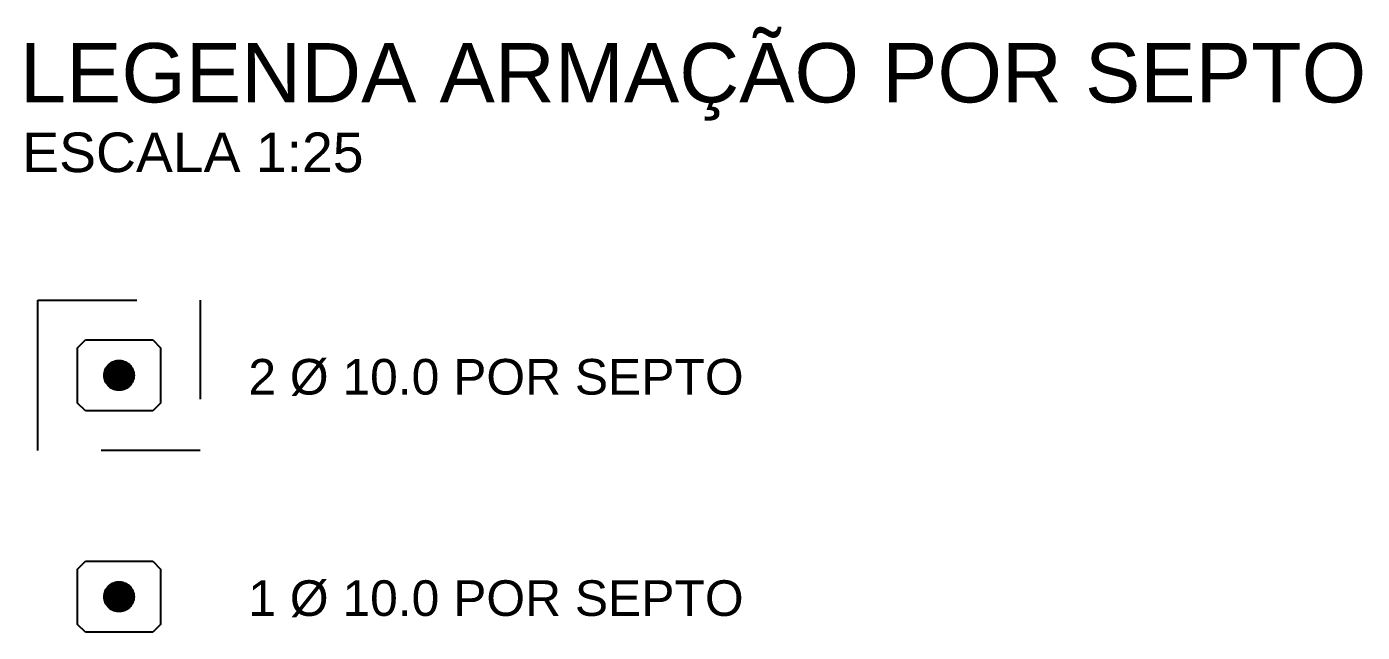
# Model space of a CAD drawing. Extents: x 0 to 119, y 0 to 84.
# Drawn here: x 51.34 to 58.09, y 40.82 to 43.88 of the extents above; entities that cross this region are included whole.
import ezdxf

# ---------------------------------------------------------------- set-up
doc = ezdxf.new("R2010")
doc.units = 0
doc.header["$MEASUREMENT"] = 0
doc.linetypes.add('ESTILO_TQS_0003', pattern=[1.5, 0.5, -0.4, 0.1, -0.5])
doc.layers.add('3', color=7, linetype='CONTINUOUS')
doc.layers.add('31', color=10, linetype='CONTINUOUS')
doc.styles.add('TQS_ARIAL', font='arial.ttf')

msp = doc.modelspace()

# ---------------------------------------------------------------- linework, layer by layer
at = {"layer": '3', "color": 7, "linetype": 'Continuous'}
for p, q in [((51.599262, 42.25732), (51.639262, 42.29732)), ((51.639262, 42.29732), (51.979262, 42.29732)), ((51.979262, 42.29732), (52.019262, 42.25732)), ((51.599262, 41.97732), (51.599262, 42.25732)), ((52.019262, 42.25732), (52.019262, 41.97732)), ((51.639262, 41.93732), (51.599262, 41.97732)), ((52.019262, 41.97732), (51.979263, 41.93732)), ((51.979263, 41.93732), (51.639262, 41.93732)), ((51.599263, 41.138579), (51.639263, 41.178579)), ((51.639263, 41.178579), (51.979263, 41.178579)), ((51.979263, 41.178579), (52.019263, 41.13858)), ((51.599263, 40.858579), (51.599263, 41.138579)), ((52.019263, 41.13858), (52.019263, 40.858579)), ((51.639263, 40.818579), (51.599263, 40.858579)), ((51.979264, 40.818579), (51.639263, 40.818579)), ((52.019263, 40.858579), (51.979264, 40.818579))]:
    msp.add_line(p, q, dxfattribs=at)
for points in [[(51.808062, 42.11732), (51.808069, 42.117199), (51.808087, 42.117078), (51.808117, 42.116961), (51.80816, 42.116847), (51.808213, 42.116738), (51.808277, 42.116634), (51.808352, 42.116538), (51.808436, 42.11645), (51.808528, 42.116371), (51.808628, 42.116302), (51.808734, 42.116243), (51.808846, 42.116195), (51.808962, 42.116158), (51.809081, 42.116134), (51.809202, 42.116121), (51.809323, 42.116121), (51.809444, 42.116134), (51.809563, 42.116158), (51.809679, 42.116195), (51.809791, 42.116243), (51.809897, 42.116302), (51.809997, 42.116371), (51.810089, 42.11645), (51.810173, 42.116538), (51.810247, 42.116634), (51.810312, 42.116738), (51.810365, 42.116847), (51.810407, 42.116961), (51.810438, 42.117078), (51.810456, 42.117199), (51.810462, 42.11732), (51.733662, 42.11732), (51.73405, 42.124968), (51.73521, 42.132538), (51.737129, 42.139952), (51.739789, 42.147133), (51.743162, 42.154009), (51.747213, 42.160508), (51.7519, 42.166564), (51.757176, 42.172114), (51.762987, 42.177103), (51.769273, 42.181477), (51.775969, 42.185194), (51.783006, 42.188214), (51.790313, 42.190507), (51.797814, 42.192048), (51.805433, 42.192823), (51.813091, 42.192823), (51.82071, 42.192048), (51.828212, 42.190507), (51.835519, 42.188214), (51.842556, 42.185194), (51.849252, 42.181477), (51.855538, 42.177103), (51.861348, 42.172114), (51.866624, 42.166564), (51.871312, 42.160508), (51.875363, 42.154009), (51.878736, 42.147133), (51.881395, 42.139952), (51.883315, 42.132538), (51.884474, 42.124968), (51.884862, 42.11732), (51.808062, 42.11732)], [(51.810462, 42.11732), (51.810456, 42.117441), (51.810438, 42.117561), (51.810407, 42.117679), (51.810365, 42.117793), (51.810312, 42.117902), (51.810247, 42.118005), (51.810173, 42.118102), (51.810089, 42.11819), (51.809997, 42.118269), (51.809897, 42.118338), (51.809791, 42.118397), (51.809679, 42.118445), (51.809563, 42.118482), (51.809444, 42.118506), (51.809323, 42.118518), (51.809202, 42.118518), (51.809081, 42.118506), (51.808962, 42.118482), (51.808846, 42.118445), (51.808734, 42.118397), (51.808628, 42.118338), (51.808528, 42.118269), (51.808436, 42.11819), (51.808352, 42.118102), (51.808277, 42.118005), (51.808213, 42.117902), (51.80816, 42.117793), (51.808117, 42.117679), (51.808087, 42.117561), (51.808069, 42.117441), (51.808062, 42.11732), (51.884862, 42.11732), (51.884474, 42.109672), (51.883315, 42.102102), (51.881395, 42.094688), (51.878736, 42.087507), (51.875363, 42.080631), (51.871312, 42.074132), (51.866624, 42.068076), (51.861348, 42.062526), (51.855538, 42.057537), (51.849252, 42.053162), (51.842556, 42.049446), (51.835519, 42.046426), (51.828212, 42.044133), (51.82071, 42.042592), (51.813091, 42.041817), (51.805433, 42.041817), (51.797814, 42.042592), (51.790313, 42.044133), (51.783006, 42.046426), (51.775969, 42.049446), (51.769273, 42.053162), (51.762987, 42.057537), (51.757176, 42.062526), (51.7519, 42.068076), (51.747213, 42.074132), (51.743162, 42.080631), (51.739789, 42.087507), (51.737129, 42.094688), (51.73521, 42.102102), (51.73405, 42.109672), (51.733662, 42.11732), (51.810462, 42.11732)], [(51.808063, 40.998579), (51.808069, 40.998458), (51.808088, 40.998338), (51.808118, 40.99822), (51.808161, 40.998106), (51.808214, 40.997997), (51.808278, 40.997894), (51.808353, 40.997798), (51.808437, 40.99771), (51.808529, 40.99763), (51.808629, 40.997561), (51.808735, 40.997502), (51.808847, 40.997454), (51.808963, 40.997418), (51.809082, 40.997393), (51.809203, 40.997381), (51.809324, 40.997381), (51.809445, 40.997393), (51.809564, 40.997418), (51.80968, 40.997454), (51.809792, 40.997502), (51.809898, 40.997561), (51.809998, 40.99763), (51.81009, 40.99771), (51.810174, 40.997798), (51.810248, 40.997894), (51.810313, 40.997997), (51.810366, 40.998106), (51.810408, 40.99822), (51.810439, 40.998338), (51.810457, 40.998458), (51.810463, 40.998579), (51.733663, 40.998579), (51.734051, 41.006228), (51.735211, 41.013798), (51.73713, 41.021211), (51.73979, 41.028393), (51.743163, 41.035268), (51.747214, 41.041767), (51.751901, 41.047823), (51.757177, 41.053374), (51.762988, 41.058362), (51.769274, 41.062737), (51.775969, 41.066453), (51.783007, 41.069473), (51.790314, 41.071766), (51.797815, 41.073308), (51.805434, 41.074082), (51.813092, 41.074082), (51.820711, 41.073308), (51.828213, 41.071766), (51.83552, 41.069473), (51.842557, 41.066453), (51.849253, 41.062737), (51.855539, 41.058362), (51.861349, 41.053374), (51.866625, 41.047823), (51.871313, 41.041767), (51.875364, 41.035268), (51.878737, 41.028393), (51.881396, 41.021211), (51.883316, 41.013798), (51.884475, 41.006228), (51.884863, 40.998579), (51.808063, 40.998579)], [(51.810463, 40.998579), (51.810457, 40.998701), (51.810439, 40.998821), (51.810408, 40.998939), (51.810366, 40.999053), (51.810313, 40.999162), (51.810248, 40.999265), (51.810174, 40.999361), (51.81009, 40.999449), (51.809998, 40.999528), (51.809898, 40.999598), (51.809792, 40.999657), (51.80968, 40.999705), (51.809564, 40.999741), (51.809445, 40.999766), (51.809324, 40.999778), (51.809203, 40.999778), (51.809082, 40.999766), (51.808963, 40.999741), (51.808847, 40.999705), (51.808735, 40.999657), (51.808629, 40.999598), (51.808529, 40.999528), (51.808437, 40.999449), (51.808353, 40.999361), (51.808278, 40.999265), (51.808214, 40.999162), (51.808161, 40.999053), (51.808118, 40.998939), (51.808088, 40.998821), (51.808069, 40.998701), (51.808063, 40.998579), (51.884863, 40.998579), (51.884475, 40.990931), (51.883316, 40.983361), (51.881396, 40.975948), (51.878737, 40.968766), (51.875364, 40.961891), (51.871313, 40.955392), (51.866625, 40.949336), (51.861349, 40.943785), (51.855539, 40.938797), (51.849253, 40.934422), (51.842557, 40.930705), (51.83552, 40.927685), (51.828213, 40.925393), (51.820711, 40.923851), (51.813092, 40.923076), (51.805434, 40.923076), (51.797815, 40.923851), (51.790314, 40.925393), (51.783007, 40.927685), (51.77597, 40.930705), (51.769274, 40.934422), (51.762988, 40.938797), (51.757177, 40.943785), (51.751901, 40.949336), (51.747214, 40.955391), (51.743163, 40.961891), (51.73979, 40.968766), (51.73713, 40.975948), (51.735211, 40.983361), (51.734051, 40.990931), (51.733663, 40.998579), (51.810463, 40.998579)]]:
    msp.add_lwpolyline(points, dxfattribs=at)
for centre in [(51.809262, 42.11732), (51.809263, 40.998579)]:
    msp.add_circle(centre, 0.0744, dxfattribs=at)
for points in [[(51.808062, 42.11732), (51.743162, 42.154009), (51.747213, 42.160508)], [(51.808062, 42.11732), (51.747213, 42.160508), (51.7519, 42.166564)], [(51.808062, 42.11732), (51.7519, 42.166564), (51.757176, 42.172114)], [(51.808062, 42.11732), (51.757176, 42.172114), (51.762987, 42.177103)], [(51.808062, 42.11732), (51.762987, 42.177103), (51.769273, 42.181477)], [(51.808062, 42.11732), (51.769273, 42.181477), (51.775969, 42.185194)], [(51.808062, 42.11732), (51.775969, 42.185194), (51.783006, 42.188214)], [(51.808062, 42.11732), (51.783006, 42.188214), (51.790313, 42.190507)], [(51.808062, 42.11732), (51.790313, 42.190507), (51.797814, 42.192048)], [(51.808062, 42.11732), (51.797814, 42.192048), (51.805433, 42.192823)], [(51.808062, 42.11732), (51.805433, 42.192823), (51.813091, 42.192823)], [(51.808062, 42.11732), (51.813091, 42.192823), (51.884862, 42.11732)], [(51.884862, 42.11732), (51.813091, 42.192823), (51.82071, 42.192048)], [(51.884862, 42.11732), (51.82071, 42.192048), (51.828212, 42.190507)], [(51.884862, 42.11732), (51.828212, 42.190507), (51.835519, 42.188214)], [(51.884862, 42.11732), (51.835519, 42.188214), (51.842556, 42.185194)], [(51.884862, 42.11732), (51.842556, 42.185194), (51.849252, 42.181477)], [(51.884862, 42.11732), (51.849252, 42.181477), (51.855538, 42.177103)], [(51.884862, 42.11732), (51.855538, 42.177103), (51.861348, 42.172114)], [(51.884862, 42.11732), (51.861348, 42.172114), (51.866624, 42.166564)], [(51.884862, 42.11732), (51.866624, 42.166564), (51.871312, 42.160508)], [(51.884862, 42.11732), (51.871312, 42.160508), (51.875363, 42.154009)], [(51.808062, 42.11732), (51.733662, 42.11732), (51.73405, 42.124968)], [(51.810462, 42.11732), (51.73405, 42.109672), (51.733662, 42.11732)], [(51.808062, 42.11732), (51.73405, 42.124968), (51.73521, 42.132538)], [(51.810462, 42.11732), (51.73521, 42.102102), (51.73405, 42.109672)], [(51.808062, 42.11732), (51.73521, 42.132538), (51.737129, 42.139952)], [(51.810462, 42.11732), (51.737129, 42.094688), (51.73521, 42.102102)], [(51.808062, 42.11732), (51.737129, 42.139952), (51.739789, 42.147133)], [(51.810462, 42.11732), (51.739789, 42.087507), (51.737129, 42.094688)], [(51.808062, 42.11732), (51.739789, 42.147133), (51.743162, 42.154009)], [(51.810462, 42.11732), (51.743162, 42.080631), (51.739789, 42.087507)], [(51.810462, 42.11732), (51.747213, 42.074132), (51.743162, 42.080631)], [(51.810462, 42.11732), (51.7519, 42.068076), (51.747213, 42.074132)], [(51.810462, 42.11732), (51.757176, 42.062526), (51.7519, 42.068076)], [(51.810462, 42.11732), (51.762987, 42.057537), (51.757176, 42.062526)], [(51.810462, 42.11732), (51.769273, 42.053162), (51.762987, 42.057537)], [(51.810462, 42.11732), (51.775969, 42.049446), (51.769273, 42.053162)], [(51.810462, 42.11732), (51.783006, 42.046426), (51.775969, 42.049446)], [(51.810462, 42.11732), (51.790313, 42.044133), (51.783006, 42.046426)], [(51.810462, 42.11732), (51.797814, 42.042592), (51.790313, 42.044133)], [(51.810462, 42.11732), (51.805433, 42.041817), (51.797814, 42.042592)], [(51.810462, 42.11732), (51.813091, 42.041817), (51.805433, 42.041817)], [(51.809997, 42.116371), (51.808069, 42.117199), (51.808062, 42.11732)], [(51.809997, 42.116371), (51.808062, 42.11732), (51.808062, 42.11732)], [(51.809997, 42.116371), (51.808062, 42.11732), (51.808062, 42.11732)], [(51.809997, 42.116371), (51.808062, 42.11732), (51.808062, 42.11732)], [(51.809997, 42.116371), (51.808062, 42.11732), (51.808062, 42.11732)], [(51.809997, 42.116371), (51.808062, 42.11732), (51.808062, 42.11732)], [(51.809997, 42.116371), (51.808062, 42.11732), (51.808062, 42.11732)], [(51.809997, 42.116371), (51.808062, 42.11732), (51.808062, 42.11732)], [(51.809997, 42.116371), (51.808062, 42.11732), (51.808062, 42.11732)], [(51.809997, 42.116371), (51.808062, 42.11732), (51.808062, 42.11732)], [(51.809997, 42.116371), (51.808087, 42.117078), (51.808069, 42.117199)], [(51.809997, 42.116371), (51.808069, 42.117199), (51.808069, 42.117199)], [(51.809997, 42.116371), (51.808213, 42.116738), (51.808087, 42.117078)], [(51.809997, 42.116371), (51.808087, 42.117078), (51.808087, 42.117078)], [(51.809997, 42.116371), (51.808087, 42.117078), (51.808087, 42.117078)], [(51.809997, 42.116371), (51.808352, 42.116538), (51.808213, 42.116738)], [(51.809997, 42.116371), (51.808528, 42.116371), (51.808352, 42.116538)], [(51.810462, 42.11732), (51.808528, 42.118269), (51.808734, 42.118397)], [(51.809997, 42.116371), (51.808628, 42.116302), (51.808528, 42.116371)], [(51.809997, 42.116371), (51.808734, 42.116243), (51.808628, 42.116302)], [(51.810462, 42.11732), (51.808734, 42.118397), (51.809081, 42.118506)], [(51.809997, 42.116371), (51.808846, 42.116195), (51.808734, 42.116243)], [(51.809997, 42.116371), (51.808962, 42.116158), (51.808846, 42.116195)], [(51.809997, 42.116371), (51.809081, 42.116134), (51.808962, 42.116158)], [(51.810462, 42.11732), (51.809081, 42.118506), (51.809202, 42.118518)], [(51.810462, 42.11732), (51.809081, 42.118506), (51.809081, 42.118506)], [(51.810462, 42.11732), (51.809081, 42.118506), (51.809081, 42.118506)], [(51.809997, 42.116371), (51.809202, 42.116121), (51.809081, 42.116134)], [(51.810462, 42.11732), (51.809202, 42.118518), (51.809202, 42.118518)], [(51.810462, 42.11732), (51.809202, 42.118518), (51.809323, 42.118518)], [(51.809997, 42.116371), (51.809323, 42.116121), (51.809202, 42.116121)], [(51.809997, 42.116371), (51.809202, 42.116121), (51.809202, 42.116121)], [(51.810462, 42.11732), (51.809323, 42.118518), (51.809323, 42.118518)], [(51.810462, 42.11732), (51.809323, 42.118518), (51.809444, 42.118506)], [(51.809997, 42.116371), (51.809444, 42.116134), (51.809323, 42.116121)], [(51.809997, 42.116371), (51.809323, 42.116121), (51.809323, 42.116121)], [(51.810462, 42.11732), (51.809444, 42.118506), (51.809563, 42.118482)], [(51.809997, 42.116371), (51.809791, 42.116243), (51.809444, 42.116134)], [(51.809997, 42.116371), (51.809444, 42.116134), (51.809444, 42.116134)], [(51.809997, 42.116371), (51.809444, 42.116134), (51.809444, 42.116134)], [(51.810462, 42.11732), (51.809563, 42.118482), (51.809679, 42.118445)], [(51.810462, 42.11732), (51.809679, 42.118445), (51.809791, 42.118397)], [(51.810462, 42.11732), (51.809791, 42.118397), (51.809897, 42.118338)], [(51.810462, 42.11732), (51.809897, 42.118338), (51.809997, 42.118269)], [(51.810462, 42.11732), (51.809997, 42.118269), (51.810173, 42.118102)], [(51.810462, 42.11732), (51.810173, 42.118102), (51.810312, 42.117902)], [(51.810462, 42.11732), (51.810312, 42.117902), (51.810438, 42.117561)], [(51.810462, 42.11732), (51.810438, 42.117561), (51.810438, 42.117561)], [(51.810462, 42.11732), (51.810438, 42.117561), (51.810438, 42.117561)], [(51.810462, 42.11732), (51.810438, 42.117561), (51.810456, 42.117441)], [(51.810462, 42.11732), (51.810456, 42.117441), (51.810456, 42.117441)], [(51.810462, 42.11732), (51.810456, 42.117441), (51.810462, 42.11732)], [(51.810462, 42.11732), (51.810462, 42.11732), (51.810462, 42.11732)], [(51.810462, 42.11732), (51.810462, 42.11732), (51.810462, 42.11732)], [(51.810462, 42.11732), (51.810462, 42.11732), (51.810462, 42.11732)], [(51.810462, 42.11732), (51.810462, 42.11732), (51.810462, 42.11732)], [(51.810462, 42.11732), (51.810462, 42.11732), (51.810462, 42.11732)], [(51.810462, 42.11732), (51.810462, 42.11732), (51.810462, 42.11732)], [(51.810462, 42.11732), (51.810462, 42.11732), (51.810462, 42.11732)], [(51.810462, 42.11732), (51.810462, 42.11732), (51.810462, 42.11732)], [(51.884862, 42.11732), (51.813091, 42.041817), (51.810462, 42.11732)], [(51.884862, 42.11732), (51.82071, 42.042592), (51.813091, 42.041817)], [(51.884862, 42.11732), (51.828212, 42.044133), (51.82071, 42.042592)], [(51.884862, 42.11732), (51.835519, 42.046426), (51.828212, 42.044133)], [(51.884862, 42.11732), (51.842556, 42.049446), (51.835519, 42.046426)], [(51.884862, 42.11732), (51.849252, 42.053162), (51.842556, 42.049446)], [(51.884862, 42.11732), (51.855538, 42.057537), (51.849252, 42.053162)], [(51.884862, 42.11732), (51.861348, 42.062526), (51.855538, 42.057537)], [(51.884862, 42.11732), (51.866624, 42.068076), (51.861348, 42.062526)], [(51.884862, 42.11732), (51.871312, 42.074132), (51.866624, 42.068076)], [(51.884862, 42.11732), (51.875363, 42.080631), (51.871312, 42.074132)], [(51.884862, 42.11732), (51.875363, 42.154009), (51.878736, 42.147133)], [(51.884862, 42.11732), (51.878736, 42.087507), (51.875363, 42.080631)], [(51.884862, 42.11732), (51.878736, 42.147133), (51.881395, 42.139952)], [(51.884862, 42.11732), (51.881395, 42.094688), (51.878736, 42.087507)], [(51.884862, 42.11732), (51.881395, 42.139952), (51.883315, 42.132538)], [(51.884862, 42.11732), (51.883315, 42.102102), (51.881395, 42.094688)], [(51.884862, 42.11732), (51.883315, 42.132538), (51.884474, 42.124968)], [(51.884862, 42.11732), (51.884474, 42.109672), (51.883315, 42.102102)], [(51.808063, 40.998579), (51.734051, 41.006228), (51.735211, 41.013798)], [(51.808063, 40.998579), (51.735211, 41.013798), (51.73713, 41.021211)], [(51.808063, 40.998579), (51.73713, 41.021211), (51.73979, 41.028393)], [(51.808063, 40.998579), (51.73979, 41.028393), (51.743163, 41.035268)], [(51.808063, 40.998579), (51.743163, 41.035268), (51.747214, 41.041767)], [(51.808063, 40.998579), (51.747214, 41.041767), (51.751901, 41.047823)], [(51.808063, 40.998579), (51.751901, 41.047823), (51.757177, 41.053374)], [(51.808063, 40.998579), (51.757177, 41.053374), (51.762988, 41.058362)], [(51.808063, 40.998579), (51.762988, 41.058362), (51.769274, 41.062737)], [(51.808063, 40.998579), (51.769274, 41.062737), (51.775969, 41.066453)], [(51.808063, 40.998579), (51.775969, 41.066453), (51.783007, 41.069473)], [(51.808063, 40.998579), (51.783007, 41.069473), (51.790314, 41.071766)], [(51.808063, 40.998579), (51.790314, 41.071766), (51.797815, 41.073308)], [(51.808063, 40.998579), (51.797815, 41.073308), (51.805434, 41.074082)], [(51.808063, 40.998579), (51.805434, 41.074082), (51.813092, 41.074082)], [(51.808063, 40.998579), (51.813092, 41.074082), (51.884863, 40.998579)], [(51.884863, 40.998579), (51.813092, 41.074082), (51.820711, 41.073308)], [(51.884863, 40.998579), (51.820711, 41.073308), (51.828213, 41.071766)], [(51.884863, 40.998579), (51.828213, 41.071766), (51.83552, 41.069473)], [(51.884863, 40.998579), (51.83552, 41.069473), (51.842557, 41.066453)], [(51.884863, 40.998579), (51.842557, 41.066453), (51.849253, 41.062737)], [(51.884863, 40.998579), (51.849253, 41.062737), (51.855539, 41.058362)], [(51.884863, 40.998579), (51.855539, 41.058362), (51.861349, 41.053374)], [(51.884863, 40.998579), (51.861349, 41.053374), (51.866625, 41.047823)], [(51.884863, 40.998579), (51.866625, 41.047823), (51.871313, 41.041767)], [(51.884863, 40.998579), (51.871313, 41.041767), (51.875364, 41.035268)], [(51.884863, 40.998579), (51.875364, 41.035268), (51.878737, 41.028393)], [(51.884863, 40.998579), (51.878737, 41.028393), (51.881396, 41.021211)], [(51.884863, 40.998579), (51.881396, 41.021211), (51.883316, 41.013798)], [(51.884863, 40.998579), (51.883316, 41.013798), (51.884475, 41.006228)], [(51.808063, 40.998579), (51.733663, 40.998579), (51.734051, 41.006228)], [(51.810463, 40.998579), (51.734051, 40.990931), (51.733663, 40.998579)], [(51.810463, 40.998579), (51.735211, 40.983361), (51.734051, 40.990931)], [(51.810463, 40.998579), (51.73713, 40.975948), (51.735211, 40.983361)], [(51.810463, 40.998579), (51.73979, 40.968766), (51.73713, 40.975948)], [(51.810463, 40.998579), (51.743163, 40.961891), (51.73979, 40.968766)], [(51.810463, 40.998579), (51.747214, 40.955391), (51.743163, 40.961891)], [(51.810463, 40.998579), (51.751901, 40.949336), (51.747214, 40.955391)], [(51.810463, 40.998579), (51.757177, 40.943785), (51.751901, 40.949336)], [(51.810463, 40.998579), (51.762988, 40.938797), (51.757177, 40.943785)], [(51.810463, 40.998579), (51.769274, 40.934422), (51.762988, 40.938797)], [(51.810463, 40.998579), (51.77597, 40.930705), (51.769274, 40.934422)], [(51.810463, 40.998579), (51.783007, 40.927685), (51.77597, 40.930705)], [(51.810463, 40.998579), (51.790314, 40.925393), (51.783007, 40.927685)], [(51.810463, 40.998579), (51.797815, 40.923851), (51.790314, 40.925393)], [(51.810463, 40.998579), (51.805434, 40.923076), (51.797815, 40.923851)], [(51.810463, 40.998579), (51.813092, 40.923076), (51.805434, 40.923076)], [(51.809998, 40.99763), (51.808069, 40.998458), (51.808063, 40.998579)], [(51.809998, 40.99763), (51.808063, 40.998579), (51.808063, 40.998579)], [(51.809998, 40.99763), (51.808063, 40.998579), (51.808063, 40.998579)], [(51.809998, 40.99763), (51.808063, 40.998579), (51.808063, 40.998579)], [(51.809998, 40.99763), (51.808063, 40.998579), (51.808063, 40.998579)], [(51.809998, 40.99763), (51.808063, 40.998579), (51.808063, 40.998579)], [(51.809998, 40.99763), (51.808063, 40.998579), (51.808063, 40.998579)], [(51.809998, 40.99763), (51.808063, 40.998579), (51.808063, 40.998579)], [(51.809998, 40.99763), (51.808063, 40.998579), (51.808063, 40.998579)], [(51.809998, 40.99763), (51.808063, 40.998579), (51.808063, 40.998579)], [(51.809998, 40.99763), (51.808088, 40.998338), (51.808069, 40.998458)], [(51.809998, 40.99763), (51.808069, 40.998458), (51.808069, 40.998458)], [(51.809998, 40.99763), (51.808214, 40.997997), (51.808088, 40.998338)], [(51.809998, 40.99763), (51.808088, 40.998338), (51.808088, 40.998338)], [(51.809998, 40.99763), (51.808088, 40.998338), (51.808088, 40.998338)], [(51.809998, 40.99763), (51.808353, 40.997798), (51.808214, 40.997997)], [(51.809998, 40.99763), (51.808529, 40.99763), (51.808353, 40.997798)], [(51.810463, 40.998579), (51.808529, 40.999528), (51.808735, 40.999657)], [(51.809998, 40.99763), (51.808629, 40.997561), (51.808529, 40.99763)], [(51.809998, 40.99763), (51.808735, 40.997502), (51.808629, 40.997561)], [(51.810463, 40.998579), (51.808735, 40.999657), (51.809082, 40.999766)], [(51.809998, 40.99763), (51.808847, 40.997454), (51.808735, 40.997502)], [(51.809998, 40.99763), (51.808963, 40.997418), (51.808847, 40.997454)], [(51.809998, 40.99763), (51.809082, 40.997393), (51.808963, 40.997418)], [(51.810463, 40.998579), (51.809082, 40.999766), (51.809203, 40.999778)], [(51.810463, 40.998579), (51.809082, 40.999766), (51.809082, 40.999766)], [(51.810463, 40.998579), (51.809082, 40.999766), (51.809082, 40.999766)], [(51.809998, 40.99763), (51.809203, 40.997381), (51.809082, 40.997393)], [(51.810463, 40.998579), (51.809203, 40.999778), (51.809203, 40.999778)], [(51.810463, 40.998579), (51.809203, 40.999778), (51.809324, 40.999778)], [(51.809998, 40.99763), (51.809324, 40.997381), (51.809203, 40.997381)], [(51.809998, 40.99763), (51.809203, 40.997381), (51.809203, 40.997381)], [(51.810463, 40.998579), (51.809324, 40.999778), (51.809324, 40.999778)], [(51.810463, 40.998579), (51.809324, 40.999778), (51.809445, 40.999766)], [(51.809998, 40.99763), (51.809445, 40.997393), (51.809324, 40.997381)], [(51.809998, 40.99763), (51.809324, 40.997381), (51.809324, 40.997381)], [(51.810463, 40.998579), (51.809445, 40.999766), (51.809564, 40.999741)], [(51.809998, 40.99763), (51.809792, 40.997502), (51.809445, 40.997393)], [(51.809998, 40.99763), (51.809445, 40.997393), (51.809445, 40.997393)], [(51.809998, 40.99763), (51.809445, 40.997393), (51.809445, 40.997393)], [(51.810463, 40.998579), (51.809564, 40.999741), (51.80968, 40.999705)], [(51.810463, 40.998579), (51.80968, 40.999705), (51.809792, 40.999657)], [(51.810463, 40.998579), (51.809792, 40.999657), (51.809898, 40.999598)], [(51.810463, 40.998579), (51.809898, 40.999598), (51.809998, 40.999528)], [(51.810463, 40.998579), (51.809998, 40.999528), (51.810174, 40.999361)], [(51.810463, 40.998579), (51.810174, 40.999361), (51.810313, 40.999162)], [(51.810463, 40.998579), (51.810313, 40.999162), (51.810439, 40.998821)], [(51.810463, 40.998579), (51.810439, 40.998821), (51.810439, 40.998821)], [(51.810463, 40.998579), (51.810439, 40.998821), (51.810439, 40.998821)], [(51.810463, 40.998579), (51.810439, 40.998821), (51.810457, 40.998701)], [(51.810463, 40.998579), (51.810457, 40.998701), (51.810457, 40.998701)], [(51.810463, 40.998579), (51.810457, 40.998701), (51.810463, 40.998579)], [(51.810463, 40.998579), (51.810463, 40.998579), (51.810463, 40.998579)], [(51.810463, 40.998579), (51.810463, 40.998579), (51.810463, 40.998579)], [(51.810463, 40.998579), (51.810463, 40.998579), (51.810463, 40.998579)], [(51.810463, 40.998579), (51.810463, 40.998579), (51.810463, 40.998579)], [(51.810463, 40.998579), (51.810463, 40.998579), (51.810463, 40.998579)], [(51.810463, 40.998579), (51.810463, 40.998579), (51.810463, 40.998579)], [(51.810463, 40.998579), (51.810463, 40.998579), (51.810463, 40.998579)], [(51.810463, 40.998579), (51.810463, 40.998579), (51.810463, 40.998579)], [(51.884863, 40.998579), (51.813092, 40.923076), (51.810463, 40.998579)], [(51.884863, 40.998579), (51.820711, 40.923851), (51.813092, 40.923076)], [(51.884863, 40.998579), (51.828213, 40.925393), (51.820711, 40.923851)], [(51.884863, 40.998579), (51.83552, 40.927685), (51.828213, 40.925393)], [(51.884863, 40.998579), (51.842557, 40.930705), (51.83552, 40.927685)], [(51.884863, 40.998579), (51.849253, 40.934422), (51.842557, 40.930705)], [(51.884863, 40.998579), (51.855539, 40.938797), (51.849253, 40.934422)], [(51.884863, 40.998579), (51.861349, 40.943785), (51.855539, 40.938797)], [(51.884863, 40.998579), (51.866625, 40.949336), (51.861349, 40.943785)], [(51.884863, 40.998579), (51.871313, 40.955392), (51.866625, 40.949336)], [(51.884863, 40.998579), (51.875364, 40.961891), (51.871313, 40.955392)], [(51.884863, 40.998579), (51.878737, 40.968766), (51.875364, 40.961891)], [(51.884863, 40.998579), (51.881396, 40.975948), (51.878737, 40.968766)], [(51.884863, 40.998579), (51.883316, 40.983361), (51.881396, 40.975948)], [(51.884863, 40.998579), (51.884475, 40.990931), (51.883316, 40.983361)]]:
    msp.add_solid(points, dxfattribs=at)
at = {"layer": '31', "color": 10, "linetype": 'ESTILO_TQS_0003'}
msp.add_lwpolyline([(51.399262, 42.117323), (51.399262, 42.49732), (52.219262, 42.49732), (52.219263, 41.73732), (51.399263, 41.737323), (51.399262, 42.11732)], dxfattribs=at)

# ---------------------------------------------------------------- texts
at = {"layer": '3', "color": 7, "linetype": 'Continuous', "style": 'TQS_ARIAL'}
for s, height, p in [('LEGENDA ARMAÇÃO POR SEPTO', 0.3, (51.308616, 43.496931)), ('ESCALA 1:25', 0.2, (51.320281, 43.144674)), ('2 %%c 10.0 POR SEPTO', 0.18, (52.462277, 42.020223)), ('1 %%c 10.0 POR SEPTO', 0.18, (52.462278, 40.901482))]:
    msp.add_text(s, height=height, rotation=0.00005, dxfattribs=at).set_placement(p)

doc.saveas('drawing.dxf')
